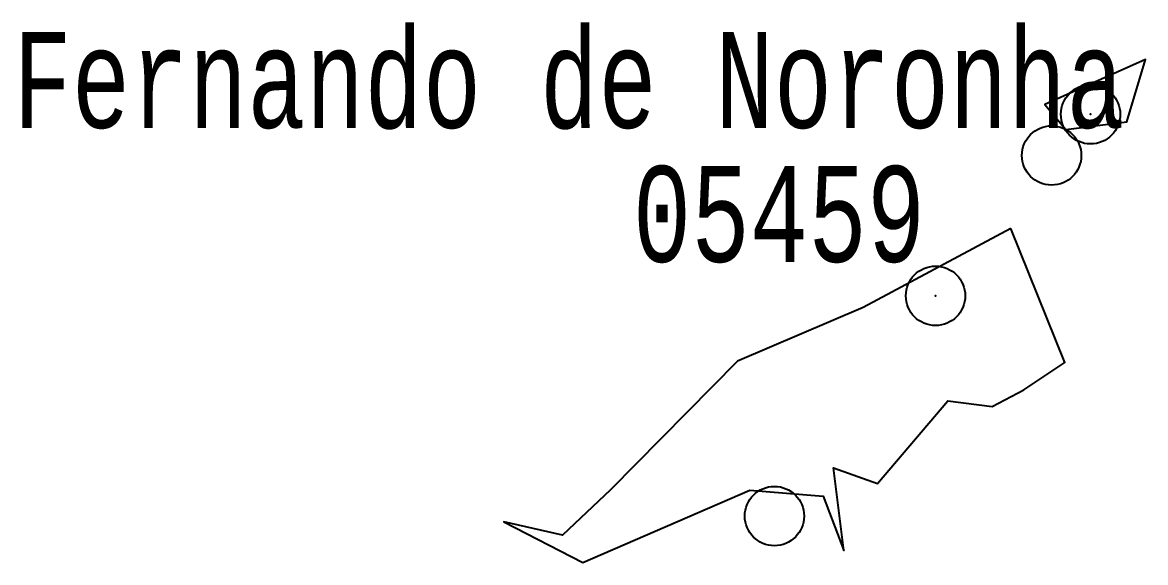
# Model space of a CAD drawing. Header units: millimetres. Extents: x 9851 to 10267, y 23387 to 23778.
# Drawn here: x 10265.255 to 10266.963, y 23685.985 to 23686.806 of the extents above; entities that cross this region are included whole.
import ezdxf

# ---------------------------------------------------------------- set-up
doc = ezdxf.new("R2010")
doc.units = ezdxf.units.MM
doc.layers.add('3', color=7, linetype='Continuous')
doc.styles.add('MONOTXT', font='MONOTXT', dxfattribs={"height": 0.2})

# ---------------------------------------------------------------- blocks, each defined once
blk = doc.blocks.new('SEDE')
at = {"layer": '3', "color": 7, "linetype": 'Continuous'}
blk.add_circle((0, 0), 0.00451, dxfattribs=at)

msp = doc.modelspace()

# ---------------------------------------------------------------- linework, layer by layer
at = {"color": 7, "linetype": 'Continuous'}
for points in [[(10266.8418, 23686.6434), (10266.9349, 23686.6549), (10266.9632, 23686.7499), (10266.8099, 23686.6816), (10266.8418, 23686.6434)], [(10266.7582, 23686.4928), (10266.5335, 23686.3731), (10266.3426, 23686.2911), (10266.1493, 23686.096), (10266.0766, 23686.0271), (10265.9874, 23686.0471), (10266.1071, 23685.9854), (10266.3615, 23686.0951), (10266.4729, 23686.0862), (10266.5041, 23686.0038), (10266.4888, 23686.1293), (10266.5554, 23686.1056), (10266.6626, 23686.2311), (10266.7299, 23686.2225), (10266.7782, 23686.2478), (10266.8404, 23686.2895), (10266.7582, 23686.4928)]]:
    msp.add_lwpolyline(points, dxfattribs=at)
for p in [(10266.8796, 23686.6665), (10266.6438, 23686.3906)]:
    msp.add_point(p, dxfattribs=at)

# ---------------------------------------------------------------- block references
for p, xscale, yscale, zscale, rotation in [((10266.8796, 23686.6665), 9.999999999999998, 9.999999999999998, 9.999999999999998, 359.5749760056665), ((10266.8204, 23686.6039), 10, 10, 10, 359.5779107791751), ((10266.6438, 23686.3906), 9.999980415319923, 9.999980415319923, 10, 359.5869819112274), ((10266.3988, 23686.056), 10, 10, 10, 359.6013909018482)]:
    msp.add_blockref('SEDE', p, dxfattribs=dict(at, xscale=xscale, yscale=yscale, zscale=zscale, rotation=rotation))

# ---------------------------------------------------------------- texts
at = {"color": 7, "linetype": 'Continuous', "style": 'MONOTXT', "width": 0.70588}
for s, height, p in [('Fernando de Noronha', 0.145642, (10265.241, 23686.6458)), ('05459', 0.14564, (10266.1833, 23686.4422))]:
    msp.add_text(s, height=height, rotation=0, dxfattribs=at).set_placement(p)

doc.saveas('drawing.dxf')
